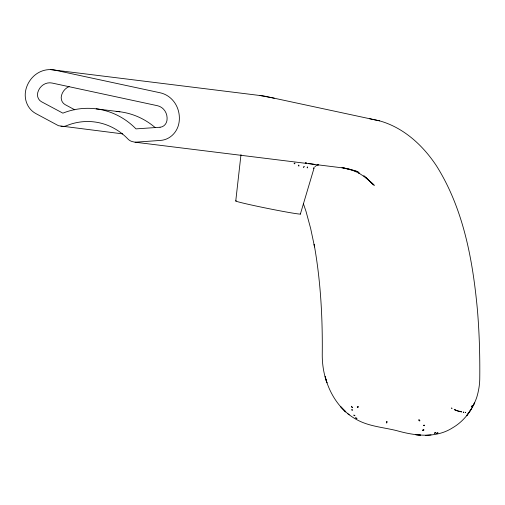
<?xml version="1.0" encoding="UTF-8"?>
<svg xmlns="http://www.w3.org/2000/svg" width="505" height="505" viewBox="0 0 505 505"><rect width="100%" height="100%" fill="white"/><g stroke="black" fill="none" stroke-linecap="round" stroke-linejoin="round"><path stroke-width="0.76" d="M423.739 430.399L423.777 429.37L423.367 430.626L422.331 430.064L423.739 430.399L423.537 430.108M235.766 200.933L240.992 154.568M419.358 420.816L419.011 419.743L419.358 420.816L420.027 420.798L418.872 420.217M300.374 214.082L313.921 168.55M313.832 168.304L314.085 167.553L313.813 168.266M303.341 203.528L306.011 211.368L310.657 228.487L314.565 246.951L314.148 244.483C320.681 280.774 322.663 317.727 322.247 354.554C322.19 364.155 323.711 373.776 326.95 382.822L325.151 376.623C329.582 394.102 340.37 410.761 356.486 419.503C368.839 426.454 383.238 427.28 396.747 430.651C415.009 435.815 435.891 438.605 452.758 427.716C464.247 421 472.51 409.688 476.789 397.214C478.532 391.413 479.605 385.416 479.75 379.362C480.021 356.454 479.371 333.546 477.49 310.714L477.257 308.138C472.579 259.014 463.224 208.508 436.623 166.088C423.102 145.509 403.754 127.613 379.596 120.859L264.065 96.019L50.708 69.614M473.759 404.404L474.687 402.7L470.546 410.319M454.822 409.953L461.677 411.891L457.745 411.12L454.216 409.385L454.967 409.744M357.401 407.484L358.127 406.645L358.279 407.181L357.401 407.484L357.269 406.891L358.127 406.645M314.918 166.675L316.572 165.35L318.301 164.819L317.771 164.882M437.065 433.113L436.049 433.429L438.043 432.861L437.141 433.12M431.068 434.944L425.646 435.386M60.941 126.244A10.567 9.791 -82.9 0 0 66.382 125.745A63.548 58.864 -82.9 0 1 127.898 138.982A10.567 9.791 -82.9 0 0 132.689 141.684L135.125 142.208L160.634 140.409A21.141 19.581 -82.9 0 0 179.117 122.027A26.424 24.474 -82.9 0 0 160.104 92.775L54.755 70.107A26.424 24.474 -82.9 0 0 26.001 89.082A21.141 19.581 -82.9 0 0 35.817 113.556L58.511 125.72L122.715 133.888M317.285 164.75L318.63 164.845M260.012 95.521L274.253 98.191M96.158 108.846L119.874 111.782M135.125 142.208L315.417 164.523L308.624 163.456M316.389 164.643L344.435 168.114L351.663 169.73L350.344 169.339L359.585 173.316L358.348 172.729L367.135 178.524L366.005 177.766L374.287 185.354L365.929 177.672M369.408 118.681L379.596 120.859M351.663 169.73L341.999 167.591L358.083 171.725L352.376 169.951M74.759 109.8L65.164 104.655A7.928 7.341 -82.9 0 1 61.477 95.477A13.212 12.24 -82.9 0 1 69.141 86.582M347.901 413.81L349.22 414.832M363.878 175.822L373.309 184.445M364.017 176.005L372.715 183.902M116.15 111.409A76.766 71.104 -82.9 0 1 155.224 127.62M300.431 213.918A33.033 1.023 11.4 0 1 266.463 208.186A33.033 1.023 11.4 0 1 236.283 200.864M424.282 425.191L424.276 425.728L423.398 425.279L424.282 425.191M307.482 167.035L307.198 167.849L307.482 167.035M386.874 421.416L386.754 422.938L386.874 421.416M353.917 415.129L354.983 415.571L354.333 415.773L353.917 415.129M304.143 166.644L303.555 167.243L304.143 166.644M298.79 165.148L298.474 165.893L298.966 166.044L298.79 165.148M351.587 406.285L352.256 407.724L351.587 406.285M294.914 163.102L294.447 163.854L294.055 163.57L294.914 163.102M471.626 408.602L466.67 415.76L471.626 408.602M471.424 406.392L472.345 405.856L471.424 406.392M451.962 408.292L451.59 408.078L451.962 408.292M465.578 412.276L465.389 412.541L465.578 412.276M463.287 412.181L463.861 412.206L463.287 412.181M435.689 432.703L434.325 433.145L435.689 432.703M352.528 410.028L351.77 410.123L351.688 409.574L352.528 410.028M160.066 127.241L135.99 128.882A76.766 71.104 -82.9 0 0 62.872 113.152L41.448 101.72A7.928 7.341 -82.9 0 1 37.761 92.541A13.212 12.24 -82.9 0 1 52.141 83.054L157.484 105.722A13.212 12.24 -82.9 0 1 166.991 120.348A7.928 7.341 -82.9 0 1 160.066 127.241M420.469 435.083L415.71 434.717L420.469 435.083M306.503 163.071L305.538 162.825L306.503 163.071M356.58 418.266L355.577 417.761L356.984 418.664L356.58 418.266M344.852 411.001L340.837 406.872L345.773 411.954L344.852 411.001"/></g></svg>
